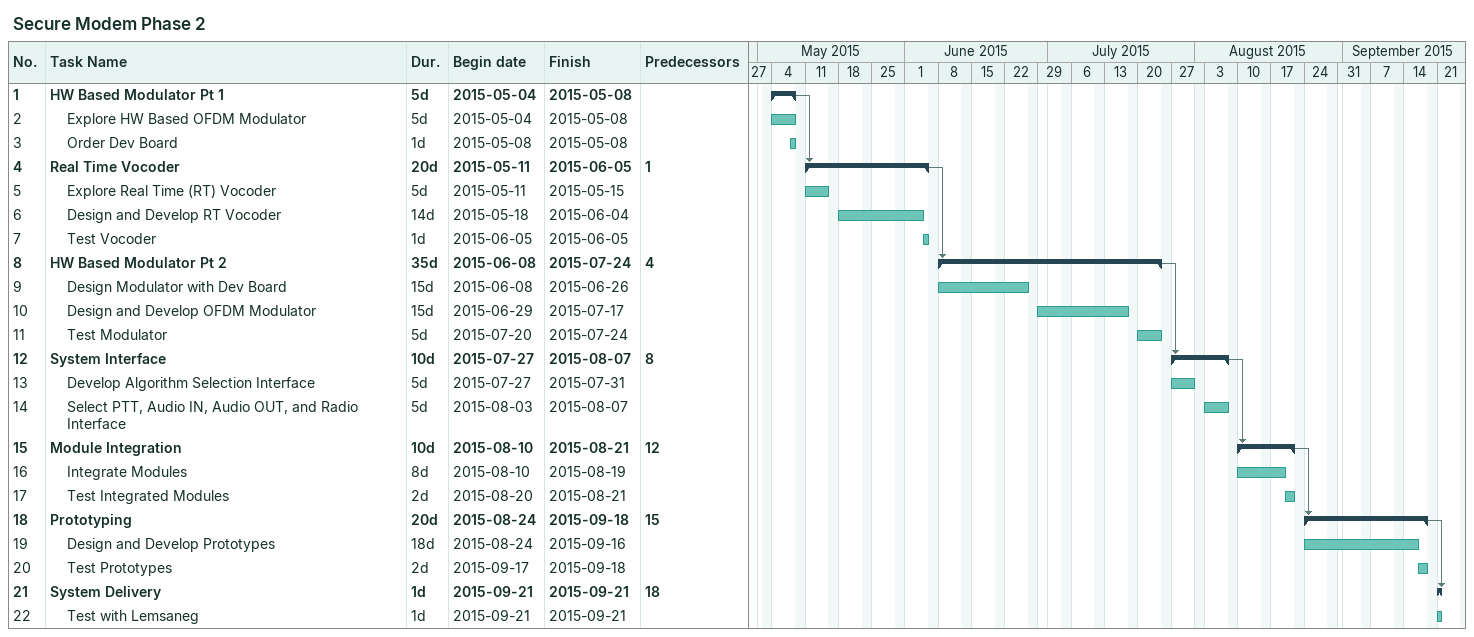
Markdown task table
Secure Modem Phase 2

| ID | Level | Task | Duration | Start | Finish | Predecessors |
|---|---|---|---|---|---|---|
| 1 | 1 | **HW Based Modulator Pt 1** | 5d | 2015-05-04 | 2015-05-08 |  |
| 2 | 2 | Explore HW Based OFDM Modulator | 5d | 2015-05-04 | 2015-05-08 |  |
| 3 | 2 | Order Dev Board | 1d | 2015-05-08 | 2015-05-08 |  |
| 4 | 1 | **Real Time Vocoder** | 20d | 2015-05-11 | 2015-06-05 | 1 |
| 5 | 2 | Explore Real Time (RT) Vocoder | 5d | 2015-05-11 | 2015-05-15 |  |
| 6 | 2 | Design and Develop RT Vocoder | 14d | 2015-05-18 | 2015-06-04 |  |
| 7 | 2 | Test Vocoder | 1d | 2015-06-05 | 2015-06-05 |  |
| 8 | 1 | **HW Based Modulator Pt 2** | 35d | 2015-06-08 | 2015-07-24 | 4 |
| 9 | 2 | Design Modulator with Dev Board | 15d | 2015-06-08 | 2015-06-26 |  |
| 10 | 2 | Design and Develop OFDM Modulator | 15d | 2015-06-29 | 2015-07-17 |  |
| 11 | 2 | Test Modulator | 5d | 2015-07-20 | 2015-07-24 |  |
| 12 | 1 | **System Interface** | 10d | 2015-07-27 | 2015-08-07 | 8 |
| 13 | 2 | Develop Algorithm Selection Interface | 5d | 2015-07-27 | 2015-07-31 |  |
| 14 | 2 | Select PTT, Audio IN, Audio OUT, and Radio Interface | 5d | 2015-08-03 | 2015-08-07 |  |
| 15 | 1 | **Module Integration** | 10d | 2015-08-10 | 2015-08-21 | 12 |
| 16 | 2 | Integrate Modules | 8d | 2015-08-10 | 2015-08-19 |  |
| 17 | 2 | Test Integrated Modules | 2d | 2015-08-20 | 2015-08-21 |  |
| 18 | 1 | **Prototyping** | 20d | 2015-08-24 | 2015-09-18 | 15 |
| 19 | 2 | Design and Develop Prototypes | 18d | 2015-08-24 | 2015-09-16 |  |
| 20 | 2 | Test Prototypes | 2d | 2015-09-17 | 2015-09-18 |  |
| 21 | 1 | **System Delivery** | 1d | 2015-09-21 | 2015-09-21 | 18 |
| 22 | 2 | Test with Lemsaneg | 1d | 2015-09-21 | 2015-09-21 |  |
